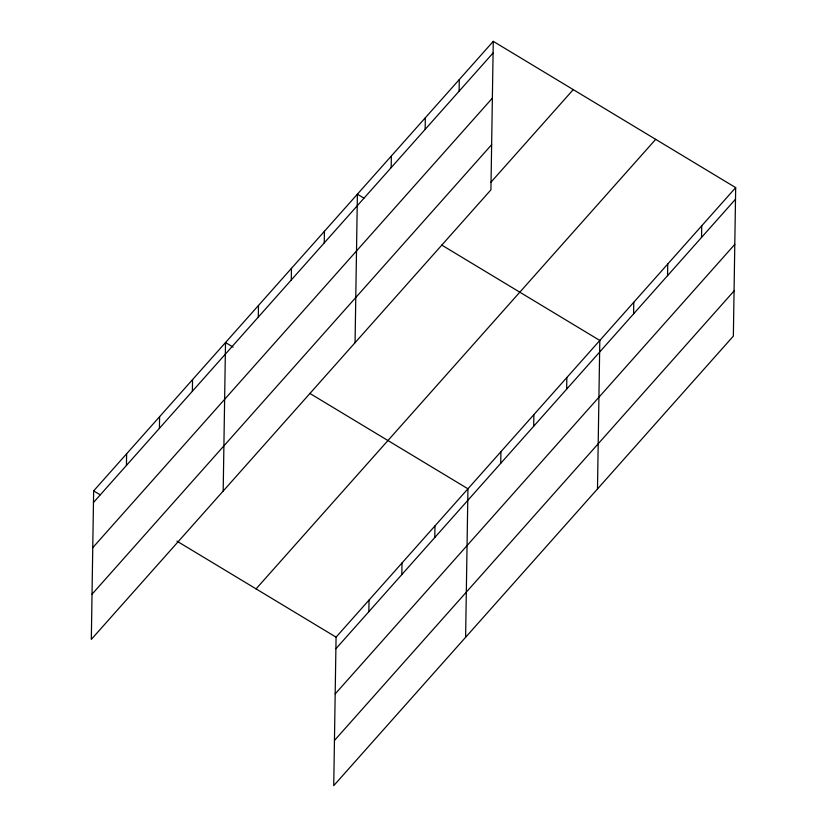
<?xml version="1.0" encoding="UTF-8"?>
<svg xmlns="http://www.w3.org/2000/svg" width="827" height="827" viewBox="0 0 827 827"><rect width="100%" height="100%" fill="white"/><g stroke="black" fill="none" stroke-linecap="round" stroke-linejoin="round"><path stroke-width="1.24" d="M493.264 41.35L93.647 490.887L91.321 639.385L490.928 189.848L493.264 41.35L735.679 187.615L733.353 336.113L333.736 785.65L336.072 637.152L735.679 187.615M126.438 465.415L126.614 453.796M159.404 428.324L159.59 416.715M192.371 391.243L192.557 379.624M223.187 491.042L225.523 342.543L233.09 347.102M258.303 317.072L258.489 305.452M291.28 279.981L291.455 268.362M324.246 242.89L324.422 231.281M355.062 342.698L357.398 194.19L363.88 198.108M368.852 611.68L369.038 600.061M391.181 167.602L391.357 155.983M401.829 574.589L402.005 562.97M425.15 129.384L425.326 117.775M434.795 537.498L434.971 525.889M459.109 91.177L459.295 79.557M465.611 637.307L467.948 488.798L309.856 393.425M500.728 463.327L500.914 451.718M533.694 426.246L533.88 414.627M566.66 389.155L566.846 377.536M597.487 488.953L599.813 340.455L441.732 245.071M633.596 313.857L633.782 302.248M667.565 275.649L667.751 264.03M701.534 237.442L701.72 225.823M93.472 502.506L493.078 52.969M92.758 547.67L492.375 98.134M92.024 594.22L491.641 144.684M490.887 182.281L573.266 89.616M256.07 588.876L655.687 139.35M335.886 648.761L735.503 199.224M335.183 693.936L734.789 244.399M334.449 740.475L734.056 290.939M93.647 490.887L100.139 494.794M176.906 541.116L336.072 637.152"/></g></svg>
